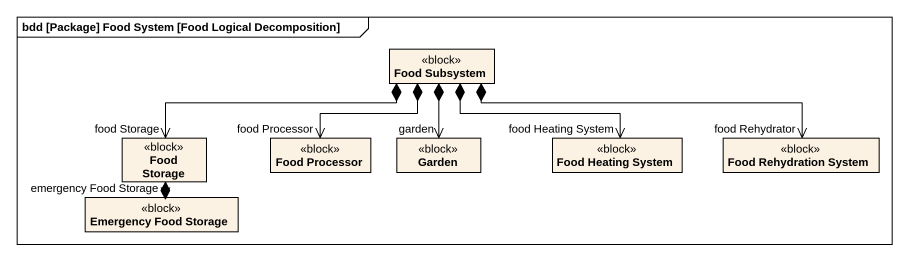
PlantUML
@startuml
mainframe bdd [Package] Food System [Food Logical Decomposition]
hide circle
hide empty members
class "Food Subsystem" as Food_Subsystem <<block>>
class "Food Storage" as Food_Storage <<block>>
class "Food Processor" as Food_Processor <<block>>
class Garden <<block>>
class "Food Heating System" as Food_Heating_System <<block>>
class "Food Rehydration System" as Food_Rehydration_System <<block>>
class "Emergency Food Storage" as Emergency_Food_Storage <<block>>
Food_Subsystem *-left-> "food Storage" Food_Storage
Food_Subsystem *--> "food Processor" Food_Processor
Food_Subsystem *--> "garden" Garden
Food_Subsystem *-right-> "food Heating System" Food_Heating_System
Food_Subsystem *-right-> "food Rehydrator" Food_Rehydration_System
Food_Storage *--> "emergency Food Storage" Emergency_Food_Storage
@enduml
